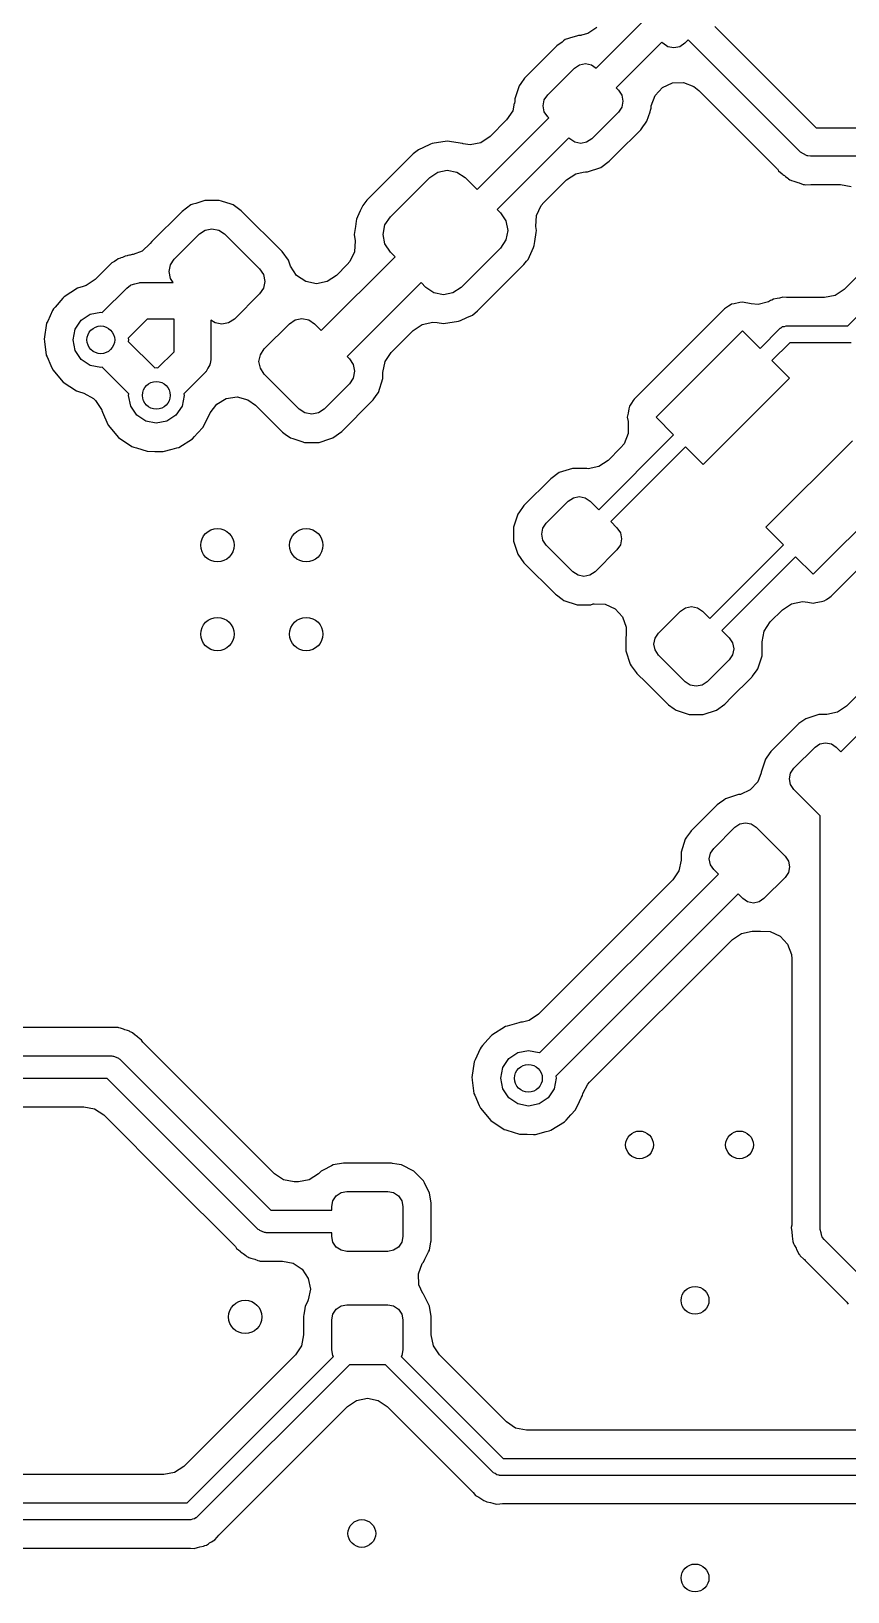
# Model space of a CAD drawing. Extents: x 0.99 to 4.24, y -7.27 to -4.02.
# Drawn here: x 2.202 to 2.491, y -5.781 to -5.227 of the extents above; entities that cross this region are included whole.
import ezdxf

# ---------------------------------------------------------------- set-up
doc = ezdxf.new("R2010")
doc.units = 0
doc.header["$MEASUREMENT"] = 0
doc.layers.add('BLACK', color=7, linetype='CONTINUOUS')

msp = doc.modelspace()

# ---------------------------------------------------------------- linework, layer by layer
at = {"layer": 'BLACK', "linetype": 'CONTINUOUS'}
for p, q in [((2.39493, -5.2289), (2.39366, -5.22931)), ((2.39568, -5.22865), (2.39493, -5.2289)), ((2.39493, -5.2289), (2.39493, -5.2289)), ((2.39646, -5.22865), (2.39568, -5.22865)), ((2.39674, -5.22861), (2.39646, -5.22865)), ((2.399, -5.22797), (2.39674, -5.22861)), ((2.40223, -5.22581), (2.399, -5.22797)), ((2.40197, -5.24024), (2.41818, -5.22403)), ((2.44396, -5.22547), (2.47996, -5.26148)), ((2.38774, -5.23262), (2.38504, -5.23532)), ((2.38802, -5.23234), (2.38774, -5.23262)), ((2.38985, -5.23101), (2.38802, -5.23234)), ((2.39036, -5.23064), (2.38985, -5.23101)), ((2.391, -5.23017), (2.39036, -5.23064)), ((2.39036, -5.23064), (2.39036, -5.23064)), ((2.39366, -5.22931), (2.391, -5.23017)), ((2.42525, -5.2311), (2.40905, -5.2473)), ((2.42562, -5.23146), (2.42525, -5.2311)), ((2.4274, -5.23266), (2.42562, -5.23146)), ((2.42951, -5.23308), (2.4274, -5.23266)), ((2.43162, -5.23266), (2.42951, -5.23308)), ((2.43341, -5.23146), (2.43162, -5.23266)), ((2.43461, -5.23026), (2.43341, -5.23146)), ((2.47436, -5.27001), (2.43461, -5.23026)), ((2.38504, -5.23532), (2.37682, -5.24353)), ((2.39424, -5.24029), (2.39603, -5.23909)), ((2.39603, -5.23909), (2.39814, -5.23867)), ((2.39814, -5.23867), (2.40025, -5.23909)), ((2.40025, -5.23909), (2.40197, -5.24024)), ((2.37659, -5.24385), (2.37527, -5.24567)), ((2.37682, -5.24353), (2.37659, -5.24385)), ((2.37659, -5.24385), (2.37659, -5.24385)), ((2.38477, -5.24975), (2.39424, -5.24029)), ((2.42545, -5.24716), (2.42898, -5.24553)), ((2.42898, -5.24553), (2.43286, -5.24538)), ((2.43286, -5.24538), (2.43651, -5.24672)), ((2.37466, -5.24651), (2.37314, -5.25119)), ((2.37527, -5.24567), (2.37466, -5.24651)), ((2.38358, -5.25154), (2.38477, -5.24975)), ((2.40905, -5.2473), (2.40983, -5.24808)), ((2.40983, -5.24808), (2.41102, -5.24987)), ((2.41102, -5.24987), (2.41144, -5.25198)), ((2.42146, -5.25366), (2.42281, -5.25001)), ((2.42281, -5.25001), (2.42545, -5.24716)), ((2.43651, -5.24672), (2.43834, -5.24817)), ((2.43834, -5.24817), (2.46577, -5.2756)), ((2.37238, -5.25542), (2.37022, -5.25865)), ((2.37292, -5.25273), (2.37238, -5.25542)), ((2.37302, -5.25275), (2.37292, -5.25273)), ((2.37314, -5.25197), (2.37302, -5.25275)), ((2.37314, -5.25119), (2.37314, -5.25197)), ((2.38316, -5.25365), (2.38358, -5.25154)), ((2.38358, -5.25576), (2.38316, -5.25365)), ((2.38477, -5.25755), (2.38358, -5.25576)), ((2.40983, -5.25588), (2.40036, -5.26534)), ((2.41102, -5.25409), (2.40983, -5.25588)), ((2.41144, -5.25198), (2.41102, -5.25409)), ((2.41994, -5.25912), (2.42104, -5.25574)), ((2.42104, -5.25574), (2.42122, -5.25519)), ((2.42122, -5.25519), (2.42146, -5.25444)), ((2.42122, -5.25519), (2.42122, -5.25519)), ((2.42146, -5.25444), (2.42146, -5.25366)), ((2.42146, -5.25366), (2.42146, -5.25366)), ((2.35975, -5.2833), (2.38514, -5.25791)), ((2.37022, -5.25865), (2.36433, -5.26455)), ((2.38514, -5.25791), (2.38477, -5.25755)), ((2.4175, -5.26238), (2.41778, -5.2621)), ((2.41778, -5.2621), (2.41853, -5.26106)), ((2.41853, -5.26106), (2.41948, -5.25975)), ((2.41948, -5.25975), (2.41994, -5.25912)), ((2.41948, -5.25975), (2.41948, -5.25975)), ((2.47996, -5.26148), (2.52934, -5.26148)), ((2.34278, -5.26747), (2.33893, -5.26922)), ((2.3432, -5.26727), (2.34278, -5.26747)), ((2.34385, -5.26698), (2.3432, -5.26727)), ((2.3432, -5.26727), (2.3432, -5.26727)), ((2.3492, -5.26621), (2.34385, -5.26698)), ((2.35455, -5.26698), (2.3492, -5.26621)), ((2.35486, -5.26712), (2.35455, -5.26698)), ((2.35728, -5.26747), (2.35486, -5.26712)), ((2.3611, -5.26671), (2.35728, -5.26747)), ((2.36433, -5.26455), (2.3611, -5.26671)), ((2.39221, -5.26498), (2.36682, -5.29037)), ((2.39257, -5.26534), (2.39221, -5.26498)), ((2.39436, -5.26654), (2.39257, -5.26534)), ((2.39647, -5.26696), (2.39436, -5.26654)), ((2.39858, -5.26654), (2.39647, -5.26696)), ((2.40036, -5.26534), (2.39858, -5.26654)), ((2.40945, -5.27042), (2.4175, -5.26238)), ((2.33712, -5.27067), (2.32067, -5.28712)), ((2.33893, -5.26922), (2.33712, -5.27067)), ((2.40361, -5.27546), (2.40658, -5.27329)), ((2.40658, -5.27329), (2.40945, -5.27042)), ((2.47544, -5.2706), (2.47436, -5.27001)), ((2.47647, -5.27127), (2.47544, -5.2706)), ((2.47673, -5.27131), (2.47647, -5.27127)), ((2.47683, -5.27136), (2.47673, -5.27131)), ((2.47701, -5.27135), (2.47683, -5.27136)), ((2.47789, -5.27148), (2.47701, -5.27135)), ((2.51934, -5.27148), (2.47789, -5.27148)), ((2.34294, -5.27902), (2.34581, -5.2771)), ((2.34581, -5.2771), (2.3492, -5.27643)), ((2.3492, -5.27643), (2.35259, -5.2771)), ((2.35259, -5.2771), (2.35547, -5.27902)), ((2.39146, -5.27989), (2.39469, -5.27774)), ((2.39469, -5.27774), (2.39738, -5.2772)), ((2.39737, -5.2771), (2.39814, -5.27698)), ((2.39738, -5.2772), (2.39737, -5.2771)), ((2.39814, -5.27698), (2.39893, -5.27698)), ((2.39893, -5.27698), (2.40361, -5.27546)), ((2.46577, -5.2756), (2.46609, -5.27593)), ((2.46609, -5.27593), (2.46618, -5.27603)), ((2.46618, -5.27603), (2.46663, -5.27673)), ((2.46663, -5.27673), (2.46787, -5.27771)), ((2.46787, -5.27771), (2.46791, -5.27774)), ((2.46791, -5.27774), (2.46816, -5.27798)), ((2.46816, -5.27798), (2.46849, -5.27822)), ((2.46849, -5.27822), (2.46849, -5.27822)), ((2.46849, -5.27822), (2.46868, -5.27836)), ((2.46868, -5.27836), (2.46906, -5.27864)), ((2.46906, -5.27864), (2.46991, -5.27931)), ((2.32902, -5.29294), (2.34294, -5.27902)), ((2.35547, -5.27902), (2.35975, -5.2833)), ((2.38342, -5.28794), (2.39146, -5.27989)), ((2.46991, -5.27931), (2.46991, -5.27931)), ((2.46991, -5.27931), (2.46991, -5.27931)), ((2.46991, -5.27931), (2.47012, -5.27947)), ((2.47012, -5.27947), (2.47012, -5.27947)), ((2.47012, -5.27947), (2.47056, -5.27982)), ((2.47056, -5.27982), (2.4709, -5.27994)), ((2.4709, -5.27994), (2.47119, -5.28015)), ((2.47119, -5.28015), (2.47198, -5.28039)), ((2.47198, -5.28039), (2.47198, -5.28039)), ((2.47198, -5.28039), (2.47303, -5.2807)), ((2.47303, -5.2807), (2.47347, -5.28085)), ((2.47347, -5.28085), (2.47387, -5.28099)), ((2.47387, -5.28099), (2.47528, -5.28148)), ((2.47528, -5.28148), (2.4755, -5.2815)), ((2.4755, -5.2815), (2.47569, -5.2815)), ((2.47569, -5.2815), (2.47598, -5.28159)), ((2.47598, -5.28159), (2.47802, -5.28151)), ((2.47802, -5.28151), (2.47841, -5.2815)), ((2.47841, -5.2815), (2.48852, -5.2815)), ((2.48852, -5.2815), (2.49233, -5.28226)), ((2.25829, -5.28878), (2.25516, -5.29105)), ((2.25903, -5.28853), (2.25829, -5.28878)), ((2.26001, -5.28822), (2.25903, -5.28853)), ((2.2632, -5.28718), (2.26001, -5.28822)), ((2.26837, -5.28718), (2.2632, -5.28718)), ((2.26912, -5.28742), (2.26837, -5.28718)), ((2.27254, -5.28853), (2.26912, -5.28742)), ((2.26912, -5.28742), (2.26912, -5.28742)), ((2.27329, -5.28878), (2.27254, -5.28853)), ((2.27254, -5.28853), (2.27254, -5.28853)), ((2.2742, -5.28944), (2.27329, -5.28878)), ((2.27609, -5.29081), (2.2742, -5.28944)), ((2.31921, -5.28893), (2.31835, -5.29082)), ((2.32067, -5.28712), (2.31921, -5.28893)), ((2.38081, -5.29252), (2.38249, -5.28901)), ((2.38249, -5.28901), (2.38342, -5.28794)), ((2.25516, -5.29105), (2.24443, -5.30178)), ((2.27642, -5.29105), (2.27609, -5.29081)), ((2.29062, -5.30526), (2.27642, -5.29105)), ((2.31688, -5.29455), (2.31661, -5.2964)), ((2.31698, -5.29385), (2.31688, -5.29455)), ((2.31735, -5.29302), (2.31698, -5.29385)), ((2.31835, -5.29082), (2.31735, -5.29302)), ((2.3271, -5.29581), (2.32902, -5.29294)), ((2.36682, -5.29037), (2.36799, -5.29155)), ((2.36799, -5.29155), (2.36991, -5.29442)), ((2.36991, -5.29442), (2.37059, -5.29781)), ((2.3806, -5.2964), (2.38081, -5.29252)), ((2.25242, -5.30795), (2.26133, -5.29904)), ((2.26133, -5.29904), (2.26338, -5.29768)), ((2.26338, -5.29768), (2.26579, -5.2972)), ((2.26579, -5.2972), (2.2682, -5.29768)), ((2.2682, -5.29768), (2.27024, -5.29904)), ((2.27024, -5.29904), (2.28263, -5.31143)), ((2.31661, -5.2964), (2.31621, -5.2992)), ((2.31621, -5.2992), (2.31654, -5.30148)), ((2.32642, -5.2992), (2.3271, -5.29581)), ((2.3271, -5.30259), (2.32642, -5.2992)), ((2.37059, -5.29781), (2.36991, -5.3012)), ((2.38023, -5.30178), (2.3807, -5.29851)), ((2.3807, -5.29711), (2.3806, -5.2964)), ((2.3808, -5.29781), (2.3807, -5.29711)), ((2.3807, -5.29711), (2.3807, -5.29711)), ((2.3807, -5.29851), (2.3808, -5.29781)), ((2.49112, -5.33165), (2.52222, -5.30054)), ((2.23754, -5.30631), (2.2368, -5.30656)), ((2.23781, -5.30631), (2.23754, -5.30631)), ((2.24107, -5.30511), (2.23781, -5.30631)), ((2.24392, -5.30247), (2.24107, -5.30511)), ((2.24443, -5.30178), (2.24392, -5.30247)), ((2.2929, -5.30839), (2.29062, -5.30526)), ((2.31633, -5.30536), (2.31465, -5.30886)), ((2.31654, -5.30148), (2.31633, -5.30536)), ((2.32902, -5.30547), (2.3271, -5.30259)), ((2.33069, -5.30714), (2.32902, -5.30547)), ((2.36799, -5.30408), (2.35407, -5.318)), ((2.36991, -5.3012), (2.36799, -5.30408)), ((2.3778, -5.30809), (2.37926, -5.30488)), ((2.37926, -5.30488), (2.37974, -5.30381)), ((2.37974, -5.30381), (2.38003, -5.30317)), ((2.37974, -5.30381), (2.37974, -5.30381)), ((2.38003, -5.30317), (2.38023, -5.30178)), ((2.23033, -5.3093), (2.22442, -5.31521)), ((2.23102, -5.30895), (2.23033, -5.3093)), ((2.23123, -5.3088), (2.23102, -5.30895)), ((2.23171, -5.30851), (2.23123, -5.3088)), ((2.23193, -5.30839), (2.23171, -5.30851)), ((2.23256, -5.30793), (2.23193, -5.30839)), ((2.23331, -5.30769), (2.23256, -5.30793)), ((2.23353, -5.30758), (2.23331, -5.30769)), ((2.23405, -5.30736), (2.23353, -5.30758)), ((2.23429, -5.30728), (2.23405, -5.30736)), ((2.23499, -5.30693), (2.23429, -5.30728)), ((2.23576, -5.30681), (2.23499, -5.30693)), ((2.236, -5.30673), (2.23576, -5.30681)), ((2.23655, -5.3066), (2.236, -5.30673)), ((2.2368, -5.30656), (2.23655, -5.3066)), ((2.25058, -5.31241), (2.25106, -5.31)), ((2.25106, -5.31), (2.25242, -5.30795)), ((2.28263, -5.31143), (2.28399, -5.31348)), ((2.29336, -5.30981), (2.2929, -5.30839)), ((2.29363, -5.31054), (2.29336, -5.30981)), ((2.29579, -5.31378), (2.29363, -5.31054)), ((2.30451, -5.33331), (2.33069, -5.30714)), ((2.31372, -5.30993), (2.30988, -5.31378)), ((2.31465, -5.30886), (2.31372, -5.30993)), ((2.35989, -5.32634), (2.37634, -5.3099)), ((2.37634, -5.3099), (2.3773, -5.30871)), ((2.3773, -5.30871), (2.37741, -5.30857)), ((2.37741, -5.30857), (2.3778, -5.30809)), ((2.37741, -5.30857), (2.37741, -5.30857)), ((2.501, -5.30759), (2.48989, -5.31871)), ((2.22119, -5.31737), (2.22011, -5.31775)), ((2.22442, -5.31521), (2.22119, -5.31737)), ((2.23556, -5.31824), (2.23685, -5.31724)), ((2.23685, -5.31724), (2.23702, -5.31719)), ((2.23702, -5.31719), (2.23715, -5.31707)), ((2.23715, -5.31707), (2.23849, -5.31674)), ((2.23849, -5.31674), (2.23982, -5.31634)), ((2.23982, -5.31634), (2.23999, -5.31638)), ((2.23999, -5.31638), (2.24016, -5.31633)), ((2.24016, -5.31633), (2.25207, -5.31633)), ((2.25106, -5.31482), (2.25058, -5.31241)), ((2.25207, -5.31633), (2.25106, -5.31482)), ((2.28399, -5.31348), (2.28447, -5.31589)), ((2.28447, -5.31589), (2.28399, -5.3183)), ((2.29902, -5.31593), (2.29579, -5.31378)), ((2.30283, -5.31669), (2.29902, -5.31593)), ((2.30664, -5.31593), (2.30283, -5.31669)), ((2.30988, -5.31378), (2.30664, -5.31593)), ((2.33988, -5.31633), (2.3137, -5.3425)), ((2.34155, -5.318), (2.33988, -5.31633)), ((2.2129, -5.32186), (2.21016, -5.32497)), ((2.21337, -5.32133), (2.2129, -5.32186)), ((2.21818, -5.3183), (2.21337, -5.32133)), ((2.22011, -5.31775), (2.21818, -5.3183)), ((2.22692, -5.32688), (2.23556, -5.31824)), ((2.28263, -5.32034), (2.27372, -5.32925)), ((2.28399, -5.3183), (2.28263, -5.32034)), ((2.34442, -5.31992), (2.34155, -5.318)), ((2.34781, -5.32059), (2.34442, -5.31992)), ((2.3512, -5.31992), (2.34781, -5.32059)), ((2.35407, -5.318), (2.3512, -5.31992)), ((2.46371, -5.32266), (2.46304, -5.32313)), ((2.46427, -5.32251), (2.46371, -5.32266)), ((2.46477, -5.32222), (2.46427, -5.32251)), ((2.46605, -5.322), (2.46477, -5.32222)), ((2.46689, -5.32181), (2.46605, -5.322)), ((2.46814, -5.32148), (2.46689, -5.32181)), ((2.46943, -5.32159), (2.46814, -5.32148)), ((2.4703, -5.32163), (2.46943, -5.32159)), ((2.48284, -5.32163), (2.4703, -5.32163)), ((2.48665, -5.32087), (2.48284, -5.32163)), ((2.48989, -5.31871), (2.48665, -5.32087)), ((2.2093, -5.32624), (2.20755, -5.32997)), ((2.20961, -5.3256), (2.2093, -5.32624)), ((2.2093, -5.32624), (2.2093, -5.32624)), ((2.21016, -5.32497), (2.20961, -5.3256)), ((2.21942, -5.32965), (2.22261, -5.32752)), ((2.22261, -5.32752), (2.22638, -5.32677)), ((2.22638, -5.32677), (2.22692, -5.32688)), ((2.35608, -5.32871), (2.35809, -5.3278)), ((2.35809, -5.3278), (2.35989, -5.32634)), ((2.4474, -5.32567), (2.41538, -5.35768)), ((2.44883, -5.32471), (2.4474, -5.32567)), ((2.44906, -5.32456), (2.44883, -5.32471)), ((2.44988, -5.32401), (2.44906, -5.32456)), ((2.44906, -5.32456), (2.44906, -5.32456)), ((2.45084, -5.32382), (2.44988, -5.32401)), ((2.45283, -5.32342), (2.45084, -5.32382)), ((2.45084, -5.32382), (2.45084, -5.32382)), ((2.45379, -5.32323), (2.45283, -5.32342)), ((2.45694, -5.32386), (2.45379, -5.32323)), ((2.45932, -5.32404), (2.45694, -5.32386)), ((2.46304, -5.32313), (2.45932, -5.32404)), ((2.20719, -5.33075), (2.20631, -5.33637)), ((2.20755, -5.32997), (2.20719, -5.33075)), ((2.21654, -5.33661), (2.21728, -5.33285)), ((2.21728, -5.33285), (2.21942, -5.32965)), ((2.24285, -5.32933), (2.23611, -5.33607)), ((2.25234, -5.32933), (2.24285, -5.32933)), ((2.25234, -5.34083), (2.25234, -5.32933)), ((2.26686, -5.33062), (2.26534, -5.3296)), ((2.26534, -5.3296), (2.26534, -5.34352)), ((2.26927, -5.33109), (2.26686, -5.33062)), ((2.27168, -5.33062), (2.26927, -5.33109)), ((2.27372, -5.32925), (2.27168, -5.33062)), ((2.2843, -5.33983), (2.29321, -5.33092)), ((2.29321, -5.33092), (2.29525, -5.32955)), ((2.29525, -5.32955), (2.29766, -5.32907)), ((2.29766, -5.32907), (2.30007, -5.32955)), ((2.30007, -5.32955), (2.30212, -5.33092)), ((2.30212, -5.33092), (2.30451, -5.33331)), ((2.32929, -5.34109), (2.33708, -5.33329)), ((2.33708, -5.33329), (2.34031, -5.33114)), ((2.34031, -5.33114), (2.34412, -5.33038)), ((2.34412, -5.33038), (2.34554, -5.33048)), ((2.34554, -5.33048), (2.34781, -5.3308)), ((2.34781, -5.3308), (2.34851, -5.3307)), ((2.34851, -5.3307), (2.35246, -5.33014)), ((2.35246, -5.33014), (2.35316, -5.33004)), ((2.35316, -5.33004), (2.35381, -5.32974)), ((2.35381, -5.32974), (2.35608, -5.32871)), ((2.35381, -5.32974), (2.35381, -5.32974)), ((2.42317, -5.36407), (2.45379, -5.33345)), ((2.45379, -5.33345), (2.46002, -5.33968)), ((2.46002, -5.33968), (2.46717, -5.33252)), ((2.46717, -5.33252), (2.46733, -5.33242)), ((2.46733, -5.33242), (2.46737, -5.33235)), ((2.46737, -5.33235), (2.46749, -5.3323)), ((2.46749, -5.3323), (2.46803, -5.33193)), ((2.46803, -5.33193), (2.46868, -5.33187)), ((2.46868, -5.33187), (2.4693, -5.33165)), ((2.4693, -5.33165), (2.49112, -5.33165)), ((2.20631, -5.33637), (2.20641, -5.33707)), ((2.20641, -5.33707), (2.20641, -5.33707)), ((2.20641, -5.33707), (2.20643, -5.33723)), ((2.20643, -5.33723), (2.20705, -5.34201)), ((2.21728, -5.34038), (2.21654, -5.33661)), ((2.23611, -5.33607), (2.23622, -5.33661)), ((2.23622, -5.33661), (2.23611, -5.33716)), ((2.23611, -5.33716), (2.24552, -5.34656)), ((2.47054, -5.33765), (2.46426, -5.34392)), ((2.49236, -5.33765), (2.47054, -5.33765)), ((2.20705, -5.34201), (2.20734, -5.34266)), ((2.20734, -5.34266), (2.20734, -5.34266)), ((2.20734, -5.34266), (2.20868, -5.34572)), ((2.21942, -5.34357), (2.21728, -5.34038)), ((2.22261, -5.34571), (2.21942, -5.34357)), ((2.24661, -5.34656), (2.25234, -5.34083)), ((2.26513, -5.34514), (2.26505, -5.34529)), ((2.26534, -5.34352), (2.26513, -5.34514)), ((2.28245, -5.34428), (2.28293, -5.34187)), ((2.28293, -5.34669), (2.28245, -5.34428)), ((2.28293, -5.34187), (2.2843, -5.33983)), ((2.3137, -5.3425), (2.3145, -5.34331)), ((2.3145, -5.34331), (2.31587, -5.34535)), ((2.32637, -5.34813), (2.32713, -5.34432)), ((2.32713, -5.34432), (2.32929, -5.34109)), ((2.46426, -5.34392), (2.47049, -5.35015)), ((2.20868, -5.34572), (2.20934, -5.34722)), ((2.20934, -5.34722), (2.213, -5.35157)), ((2.22638, -5.34646), (2.22261, -5.34571)), ((2.22692, -5.34635), (2.22638, -5.34646)), ((2.23633, -5.35576), (2.22692, -5.34635)), ((2.24552, -5.34656), (2.24606, -5.34646)), ((2.24606, -5.34646), (2.24661, -5.34656)), ((2.26344, -5.34812), (2.2558, -5.35576)), ((2.26353, -5.34797), (2.26344, -5.34812)), ((2.26367, -5.34787), (2.26353, -5.34797)), ((2.26432, -5.34665), (2.26367, -5.34787)), ((2.26504, -5.34547), (2.26432, -5.34665)), ((2.26505, -5.34529), (2.26504, -5.34547)), ((2.2843, -5.34874), (2.28293, -5.34669)), ((2.29669, -5.36113), (2.2843, -5.34874)), ((2.31587, -5.35017), (2.3145, -5.35222)), ((2.31587, -5.34535), (2.31635, -5.34776)), ((2.31635, -5.34776), (2.31587, -5.35017)), ((2.32477, -5.35526), (2.32637, -5.35035)), ((2.32637, -5.35035), (2.32637, -5.34813)), ((2.47049, -5.35015), (2.43987, -5.38077)), ((2.213, -5.35157), (2.21774, -5.35473)), ((2.21774, -5.35473), (2.21842, -5.35494)), ((2.21842, -5.35494), (2.21842, -5.35494)), ((2.21842, -5.35494), (2.22033, -5.35553)), ((2.22033, -5.35553), (2.22374, -5.35739)), ((2.23622, -5.3563), (2.23633, -5.35576)), ((2.2558, -5.35576), (2.25591, -5.3563)), ((2.3145, -5.35222), (2.3056, -5.36113)), ((2.32402, -5.3563), (2.32477, -5.35526)), ((2.22374, -5.35739), (2.2244, -5.358)), ((2.2244, -5.358), (2.22451, -5.3581)), ((2.22451, -5.3581), (2.22666, -5.36134)), ((2.22666, -5.36134), (2.2267, -5.36145)), ((2.2267, -5.36145), (2.22674, -5.3617)), ((2.22674, -5.3617), (2.22698, -5.36226)), ((2.23697, -5.36007), (2.23622, -5.3563)), ((2.2391, -5.36326), (2.23697, -5.36007)), ((2.25516, -5.36007), (2.25302, -5.36326)), ((2.25591, -5.3563), (2.25516, -5.36007)), ((2.26515, -5.36246), (2.26749, -5.35936)), ((2.26749, -5.35936), (2.27085, -5.3574)), ((2.27085, -5.3574), (2.27469, -5.35686)), ((2.27469, -5.35686), (2.27846, -5.35784)), ((2.27846, -5.35784), (2.28116, -5.35976)), ((2.28116, -5.35976), (2.28603, -5.36464)), ((2.29873, -5.36249), (2.29669, -5.36113)), ((2.3056, -5.36113), (2.30355, -5.36249)), ((2.31177, -5.36912), (2.3225, -5.35839)), ((2.3225, -5.35839), (2.3229, -5.35784)), ((2.3229, -5.35784), (2.32402, -5.3563)), ((2.41354, -5.36112), (2.41324, -5.36262)), ((2.41373, -5.36016), (2.41354, -5.36112)), ((2.41354, -5.36112), (2.41354, -5.36112)), ((2.4145, -5.35901), (2.41373, -5.36016)), ((2.41511, -5.35809), (2.4145, -5.35901)), ((2.41538, -5.35768), (2.41511, -5.35809)), ((2.41511, -5.35809), (2.41511, -5.35809)), ((2.22698, -5.36226), (2.22698, -5.36226)), ((2.22698, -5.36226), (2.22771, -5.36391)), ((2.22771, -5.36391), (2.22903, -5.3669)), ((2.22903, -5.3669), (2.23269, -5.37126)), ((2.2423, -5.36539), (2.2391, -5.36326)), ((2.24606, -5.36614), (2.2423, -5.36539)), ((2.24983, -5.36539), (2.24606, -5.36614)), ((2.25302, -5.36326), (2.24983, -5.36539)), ((2.2627, -5.36752), (2.26515, -5.36246)), ((2.28603, -5.36464), (2.29051, -5.36912)), ((2.30114, -5.36297), (2.29873, -5.36249)), ((2.30355, -5.36249), (2.30114, -5.36297)), ((2.41324, -5.36262), (2.41295, -5.36407)), ((2.41295, -5.36407), (2.41325, -5.36556)), ((2.41325, -5.36556), (2.41332, -5.36595)), ((2.41332, -5.36595), (2.41332, -5.36983)), ((2.4294, -5.3703), (2.42317, -5.36407)), ((2.23269, -5.37126), (2.23742, -5.37441)), ((2.25403, -5.37472), (2.25888, -5.37174)), ((2.25888, -5.37174), (2.25961, -5.37093)), ((2.25961, -5.37093), (2.26068, -5.36975)), ((2.26068, -5.36975), (2.2627, -5.36752)), ((2.29051, -5.36912), (2.29083, -5.36935)), ((2.29083, -5.36935), (2.29083, -5.36935)), ((2.29083, -5.36935), (2.29174, -5.37001)), ((2.29174, -5.37001), (2.29364, -5.37139)), ((2.29364, -5.37139), (2.29439, -5.37163)), ((2.29439, -5.37163), (2.29439, -5.37163)), ((2.29439, -5.37163), (2.29766, -5.3727)), ((2.29766, -5.3727), (2.29856, -5.37299)), ((2.30373, -5.37299), (2.30758, -5.37174)), ((2.30758, -5.37174), (2.3079, -5.37163)), ((2.3079, -5.37163), (2.30864, -5.37139)), ((2.3079, -5.37163), (2.3079, -5.37163)), ((2.30864, -5.37139), (2.31177, -5.36912)), ((2.40287, -5.39683), (2.4294, -5.3703)), ((2.41332, -5.36983), (2.41184, -5.37342)), ((2.46214, -5.40305), (2.49276, -5.37242)), ((2.23742, -5.37441), (2.2381, -5.37462)), ((2.2381, -5.37462), (2.2381, -5.37462)), ((2.2381, -5.37462), (2.239, -5.3749)), ((2.239, -5.3749), (2.24285, -5.37611)), ((2.24285, -5.37611), (2.24555, -5.37616)), ((2.24555, -5.37616), (2.24783, -5.3762)), ((2.24783, -5.3762), (2.24783, -5.3762)), ((2.24783, -5.3762), (2.24854, -5.37621)), ((2.24854, -5.37621), (2.25164, -5.37537)), ((2.25164, -5.37537), (2.25335, -5.3749)), ((2.25335, -5.3749), (2.25403, -5.37472)), ((2.25335, -5.3749), (2.25335, -5.3749)), ((2.29856, -5.37299), (2.30373, -5.37299)), ((2.4106, -5.37493), (2.40615, -5.37937)), ((2.43364, -5.37454), (2.40712, -5.40107)), ((2.41184, -5.37342), (2.4106, -5.37493)), ((2.43987, -5.38077), (2.43364, -5.37454)), ((2.38883, -5.3837), (2.38585, -5.38587)), ((2.39351, -5.38218), (2.38883, -5.3837)), ((2.39843, -5.38218), (2.39351, -5.38218)), ((2.39865, -5.38226), (2.39843, -5.38218)), ((2.39911, -5.38229), (2.39865, -5.38226)), ((2.40292, -5.38153), (2.39911, -5.38229)), ((2.40615, -5.37937), (2.40292, -5.38153)), ((2.38585, -5.38587), (2.37633, -5.39539)), ((2.50947, -5.38913), (2.47884, -5.41975)), ((2.38428, -5.40161), (2.39207, -5.39382)), ((2.39207, -5.39382), (2.39386, -5.39262)), ((2.39386, -5.39262), (2.39597, -5.3922)), ((2.39597, -5.3922), (2.39808, -5.39262)), ((2.39808, -5.39262), (2.39987, -5.39382)), ((2.39987, -5.39382), (2.40287, -5.39683)), ((2.37416, -5.39837), (2.37264, -5.40305)), ((2.37473, -5.39759), (2.37416, -5.39837)), ((2.3761, -5.39571), (2.37473, -5.39759)), ((2.37633, -5.39539), (2.3761, -5.39571)), ((2.3761, -5.39571), (2.3761, -5.39571)), ((2.48523, -5.42753), (2.51725, -5.39551)), ((2.37264, -5.40305), (2.37264, -5.40797)), ((2.38266, -5.40551), (2.38308, -5.4034)), ((2.38308, -5.40762), (2.38266, -5.40551)), ((2.38308, -5.4034), (2.38428, -5.40161)), ((2.40712, -5.40107), (2.40933, -5.40328)), ((2.40933, -5.40328), (2.41053, -5.40507)), ((2.41053, -5.40507), (2.41095, -5.40718)), ((2.46837, -5.40928), (2.46214, -5.40305)), ((2.37264, -5.40797), (2.37416, -5.41265)), ((2.38428, -5.40941), (2.38308, -5.40762)), ((2.39374, -5.41887), (2.38428, -5.40941)), ((2.40933, -5.41108), (2.40154, -5.41887)), ((2.41053, -5.40929), (2.40933, -5.41108)), ((2.41095, -5.40718), (2.41053, -5.40929)), ((2.44226, -5.43538), (2.46837, -5.40928)), ((2.55009, -5.40712), (2.4907, -5.46652)), ((2.37416, -5.41265), (2.37633, -5.41563)), ((2.37633, -5.41563), (2.38752, -5.42682)), ((2.47261, -5.41352), (2.44651, -5.43963)), ((2.47884, -5.41975), (2.47261, -5.41352)), ((2.48871, -5.48268), (2.55754, -5.41384)), ((2.39553, -5.42007), (2.39374, -5.41887)), ((2.39764, -5.42049), (2.39553, -5.42007)), ((2.39975, -5.42007), (2.39764, -5.42049)), ((2.40154, -5.41887), (2.39975, -5.42007)), ((2.38752, -5.42682), (2.38784, -5.42705)), ((2.38784, -5.42705), (2.38784, -5.42705)), ((2.38784, -5.42705), (2.38987, -5.42853)), ((2.48357, -5.42864), (2.48474, -5.42786)), ((2.48474, -5.42786), (2.48523, -5.42753)), ((2.38987, -5.42853), (2.38987, -5.42853)), ((2.38987, -5.42853), (2.3905, -5.42899)), ((2.3905, -5.42899), (2.39518, -5.43051)), ((2.39518, -5.43051), (2.4001, -5.43051)), ((2.4001, -5.43051), (2.40084, -5.43026)), ((2.40084, -5.43026), (2.40122, -5.43021)), ((2.40122, -5.43021), (2.4051, -5.43036)), ((2.4051, -5.43036), (2.40863, -5.43198)), ((2.40863, -5.43198), (2.41127, -5.43484)), ((2.42406, -5.44057), (2.43186, -5.43277)), ((2.43186, -5.43277), (2.43365, -5.43158)), ((2.43365, -5.43158), (2.43576, -5.43116)), ((2.43576, -5.43116), (2.43787, -5.43158)), ((2.43787, -5.43158), (2.43965, -5.43277)), ((2.43965, -5.43277), (2.44226, -5.43538)), ((2.46367, -5.43663), (2.46798, -5.43232)), ((2.46798, -5.43232), (2.47122, -5.43016)), ((2.47122, -5.43016), (2.47503, -5.4294)), ((2.47503, -5.4294), (2.47697, -5.42959)), ((2.47697, -5.42959), (2.47884, -5.42997)), ((2.47884, -5.42997), (2.47981, -5.42977)), ((2.47981, -5.42977), (2.48179, -5.42938)), ((2.48179, -5.42938), (2.48275, -5.42919)), ((2.48179, -5.42938), (2.48179, -5.42938)), ((2.48275, -5.42919), (2.48357, -5.42864)), ((2.48357, -5.42864), (2.48357, -5.42864)), ((2.41127, -5.43484), (2.41262, -5.43848)), ((2.41262, -5.43848), (2.41262, -5.44143)), ((2.46151, -5.43986), (2.46367, -5.43663)), ((2.41262, -5.44143), (2.41243, -5.442)), ((2.41243, -5.442), (2.41243, -5.44692)), ((2.42245, -5.44446), (2.42287, -5.44235)), ((2.42287, -5.44657), (2.42245, -5.44446)), ((2.42287, -5.44235), (2.42406, -5.44057)), ((2.44651, -5.43963), (2.44912, -5.44224)), ((2.44912, -5.44224), (2.45031, -5.44402)), ((2.45031, -5.44402), (2.45073, -5.44613)), ((2.46075, -5.44368), (2.46151, -5.43986)), ((2.46075, -5.44859), (2.46075, -5.44368)), ((2.41243, -5.44692), (2.41395, -5.4516)), ((2.42406, -5.44836), (2.42287, -5.44657)), ((2.43353, -5.45783), (2.42406, -5.44836)), ((2.44912, -5.45003), (2.44132, -5.45783)), ((2.45031, -5.44824), (2.44912, -5.45003)), ((2.45073, -5.44613), (2.45031, -5.44824)), ((2.45923, -5.45327), (2.46075, -5.44859)), ((2.41395, -5.4516), (2.41441, -5.45224)), ((2.41441, -5.45224), (2.41441, -5.45224)), ((2.41441, -5.45224), (2.41471, -5.45265)), ((2.41471, -5.45265), (2.41611, -5.45458)), ((2.41611, -5.45458), (2.41639, -5.45486)), ((2.41639, -5.45486), (2.41963, -5.4581)), ((2.4573, -5.45594), (2.45877, -5.45391)), ((2.45877, -5.45391), (2.45923, -5.45327)), ((2.41963, -5.4581), (2.42731, -5.46578)), ((2.43532, -5.45902), (2.43353, -5.45783)), ((2.43743, -5.45944), (2.43532, -5.45902)), ((2.43954, -5.45902), (2.43743, -5.45944)), ((2.44132, -5.45783), (2.43954, -5.45902)), ((2.44996, -5.46336), (2.45679, -5.45653)), ((2.45679, -5.45653), (2.45707, -5.45625)), ((2.45707, -5.45625), (2.4573, -5.45594)), ((2.4573, -5.45594), (2.4573, -5.45594)), ((2.42731, -5.46578), (2.42762, -5.46601)), ((2.42762, -5.46601), (2.42762, -5.46601)), ((2.42762, -5.46601), (2.42965, -5.46748)), ((2.44457, -5.46794), (2.44754, -5.46578)), ((2.44754, -5.46578), (2.44996, -5.46336)), ((2.4907, -5.46652), (2.48747, -5.46867)), ((2.42965, -5.46748), (2.42965, -5.46748)), ((2.42965, -5.46748), (2.43029, -5.46794)), ((2.43029, -5.46794), (2.43497, -5.46946)), ((2.43497, -5.46946), (2.43989, -5.46946)), ((2.43989, -5.46946), (2.44457, -5.46794)), ((2.4756, -5.4714), (2.47382, -5.47268)), ((2.47623, -5.47093), (2.4756, -5.4714)), ((2.48085, -5.46943), (2.47623, -5.47093)), ((2.48366, -5.46943), (2.48085, -5.46943)), ((2.48747, -5.46867), (2.48366, -5.46943)), ((2.47329, -5.47307), (2.46407, -5.48229)), ((2.47382, -5.47268), (2.47329, -5.47307)), ((2.46384, -5.48261), (2.46239, -5.4846)), ((2.46407, -5.48229), (2.46384, -5.48261)), ((2.472, -5.48853), (2.47952, -5.48101)), ((2.47952, -5.48101), (2.48124, -5.47986)), ((2.48124, -5.47986), (2.48328, -5.47945)), ((2.48328, -5.47945), (2.48531, -5.47986)), ((2.48531, -5.47986), (2.48704, -5.48101)), ((2.48704, -5.48101), (2.48871, -5.48268)), ((2.46193, -5.48524), (2.46043, -5.48986)), ((2.46239, -5.4846), (2.46193, -5.48524)), ((2.46239, -5.4846), (2.46239, -5.4846)), ((2.47085, -5.49025), (2.472, -5.48853)), ((2.45923, -5.49334), (2.45659, -5.4962)), ((2.46043, -5.4901), (2.45923, -5.49334)), ((2.46043, -5.48986), (2.46043, -5.4901)), ((2.47045, -5.49228), (2.47085, -5.49025)), ((2.47085, -5.49432), (2.47045, -5.49228)), ((2.472, -5.49604), (2.47085, -5.49432)), ((2.4472, -5.49979), (2.44568, -5.50089)), ((2.44783, -5.49933), (2.4472, -5.49979)), ((2.45245, -5.49783), (2.44783, -5.49933)), ((2.45305, -5.49783), (2.45245, -5.49783)), ((2.45306, -5.49783), (2.45305, -5.49783)), ((2.45659, -5.4962), (2.45306, -5.49783)), ((2.4813, -5.50534), (2.472, -5.49604)), ((2.44489, -5.50147), (2.43567, -5.51069)), ((2.44568, -5.50089), (2.44489, -5.50147)), ((2.4813, -5.65209), (2.4813, -5.50534)), ((2.43544, -5.51101), (2.43399, -5.513)), ((2.43567, -5.51069), (2.43544, -5.51101)), ((2.44361, -5.51692), (2.45112, -5.50941)), ((2.45112, -5.50941), (2.45285, -5.50825)), ((2.45285, -5.50825), (2.45488, -5.50785)), ((2.45488, -5.50785), (2.45692, -5.50825)), ((2.45692, -5.50825), (2.45864, -5.50941)), ((2.45864, -5.50941), (2.46894, -5.51971)), ((2.43353, -5.51363), (2.43203, -5.51825)), ((2.43399, -5.513), (2.43353, -5.51363)), ((2.43399, -5.513), (2.43399, -5.513)), ((2.43203, -5.52106), (2.43127, -5.52487)), ((2.43203, -5.51825), (2.43203, -5.52106)), ((2.44205, -5.52068), (2.44246, -5.51865)), ((2.44246, -5.52271), (2.44205, -5.52068)), ((2.44246, -5.51865), (2.44361, -5.51692)), ((2.46894, -5.51971), (2.47009, -5.52143)), ((2.47009, -5.52143), (2.4705, -5.52346)), ((2.38192, -5.58947), (2.44528, -5.52611)), ((2.43127, -5.52487), (2.42911, -5.5281)), ((2.44361, -5.52444), (2.44246, -5.52271)), ((2.44528, -5.52611), (2.44361, -5.52444)), ((2.46894, -5.52722), (2.46142, -5.53474)), ((2.47009, -5.5255), (2.46894, -5.52722)), ((2.4705, -5.52346), (2.47009, -5.5255)), ((2.42911, -5.5281), (2.38147, -5.57575)), ((2.45224, -5.53307), (2.38764, -5.59766)), ((2.45391, -5.53474), (2.45224, -5.53307)), ((2.45563, -5.53589), (2.45391, -5.53474)), ((2.45767, -5.5363), (2.45563, -5.53589)), ((2.4597, -5.53589), (2.45767, -5.5363)), ((2.46142, -5.53474), (2.4597, -5.53589)), ((2.39962, -5.59986), (2.45024, -5.54923)), ((2.45024, -5.54923), (2.45348, -5.54707)), ((2.45348, -5.54707), (2.45729, -5.54631)), ((2.45729, -5.54631), (2.4601, -5.54631)), ((2.4601, -5.54631), (2.46025, -5.54626)), ((2.46025, -5.54626), (2.46364, -5.5464)), ((2.46364, -5.5464), (2.46717, -5.54802)), ((2.46717, -5.54802), (2.46981, -5.55088)), ((2.46981, -5.55088), (2.47116, -5.55452)), ((2.47116, -5.55452), (2.47128, -5.55608)), ((2.47128, -5.55608), (2.47128, -5.64999)), ((2.38147, -5.57575), (2.37824, -5.5779)), ((2.22982, -5.58047), (2.18185, -5.58047)), ((2.23021, -5.58046), (2.22982, -5.58047)), ((2.23025, -5.58046), (2.23021, -5.58046)), ((2.2321, -5.58039), (2.23025, -5.58046)), ((2.23237, -5.58047), (2.2321, -5.58039)), ((2.23255, -5.58047), (2.23237, -5.58047)), ((2.23276, -5.58049), (2.23255, -5.58047)), ((2.23335, -5.58069), (2.23276, -5.58049)), ((2.23443, -5.58107), (2.23335, -5.58069)), ((2.23335, -5.58069), (2.23335, -5.58069)), ((2.23487, -5.58122), (2.23443, -5.58107)), ((2.23579, -5.58149), (2.23487, -5.58122)), ((2.23657, -5.58172), (2.23579, -5.58149)), ((2.23579, -5.58149), (2.23579, -5.58149)), ((2.23684, -5.58192), (2.23657, -5.58172)), ((2.23716, -5.58203), (2.23684, -5.58192)), ((2.23761, -5.58238), (2.23716, -5.58203)), ((2.23855, -5.58313), (2.23761, -5.58238)), ((2.23761, -5.58238), (2.23761, -5.58238)), ((2.23893, -5.58341), (2.23855, -5.58313)), ((2.36495, -5.58314), (2.36361, -5.58466)), ((2.36976, -5.58011), (2.36495, -5.58314)), ((2.37044, -5.57991), (2.36976, -5.58011)), ((2.37455, -5.57874), (2.37044, -5.57991)), ((2.37044, -5.57991), (2.37044, -5.57991)), ((2.37523, -5.57854), (2.37455, -5.57874)), ((2.37455, -5.57874), (2.37455, -5.57874)), ((2.37586, -5.57855), (2.37523, -5.57854)), ((2.37824, -5.5779), (2.37586, -5.57855)), ((2.2394, -5.58375), (2.23893, -5.58341)), ((2.23947, -5.58382), (2.2394, -5.58375)), ((2.23968, -5.58393), (2.23947, -5.58382)), ((2.23964, -5.58398), (2.23968, -5.58393)), ((2.24083, -5.58492), (2.23964, -5.58398)), ((2.24127, -5.5856), (2.24083, -5.58492)), ((2.24151, -5.58586), (2.24127, -5.5856)), ((2.26602, -5.61037), (2.24151, -5.58586)), ((2.36088, -5.58805), (2.35907, -5.59191)), ((2.36118, -5.58741), (2.36088, -5.58805)), ((2.36088, -5.58805), (2.36088, -5.58805)), ((2.36169, -5.58684), (2.36118, -5.58741)), ((2.36361, -5.58466), (2.36169, -5.58684)), ((2.37419, -5.58933), (2.37795, -5.58858)), ((2.37795, -5.58858), (2.38172, -5.58933)), ((2.17682, -5.59049), (2.23031, -5.59049)), ((2.23031, -5.59049), (2.23062, -5.59059)), ((2.23062, -5.59059), (2.23094, -5.59054)), ((2.23094, -5.59054), (2.23178, -5.59096)), ((2.23178, -5.59096), (2.23267, -5.59125)), ((2.23267, -5.59125), (2.23286, -5.59151)), ((2.23286, -5.59151), (2.23314, -5.59166)), ((2.23314, -5.59166), (2.2867, -5.64521)), ((2.35876, -5.59256), (2.35789, -5.59818)), ((2.35907, -5.59191), (2.35876, -5.59256)), ((2.36886, -5.59466), (2.37099, -5.59147)), ((2.37099, -5.59147), (2.37419, -5.58933)), ((2.38172, -5.58933), (2.38192, -5.58947)), ((2.22866, -5.59849), (2.17682, -5.59849)), ((2.28221, -5.65204), (2.22866, -5.59849)), ((2.35789, -5.59818), (2.35798, -5.59888)), ((2.35798, -5.59888), (2.35798, -5.59888)), ((2.35798, -5.59888), (2.35801, -5.59913)), ((2.35801, -5.59913), (2.35863, -5.60382)), ((2.36811, -5.59843), (2.36886, -5.59466)), ((2.36886, -5.60219), (2.36811, -5.59843)), ((2.3878, -5.59843), (2.38705, -5.60219)), ((2.38764, -5.59766), (2.3878, -5.59843)), ((2.35863, -5.60382), (2.35891, -5.60447)), ((2.35891, -5.60447), (2.35891, -5.60447)), ((2.35891, -5.60447), (2.36048, -5.60803)), ((2.37099, -5.60538), (2.36886, -5.60219)), ((2.38705, -5.60219), (2.38491, -5.60538)), ((2.39602, -5.6067), (2.39676, -5.60516)), ((2.39676, -5.60516), (2.39707, -5.60453)), ((2.39676, -5.60516), (2.39676, -5.60516)), ((2.39707, -5.60453), (2.39718, -5.60385)), ((2.39718, -5.60385), (2.39905, -5.60047)), ((2.39905, -5.60047), (2.39962, -5.59986)), ((2.19713, -5.60851), (2.22038, -5.60851)), ((2.22038, -5.60851), (2.22419, -5.60927)), ((2.22419, -5.60927), (2.22743, -5.61143)), ((2.28793, -5.63228), (2.26602, -5.61037)), ((2.36048, -5.60803), (2.36092, -5.60903)), ((2.36092, -5.60903), (2.36458, -5.61338)), ((2.37419, -5.60752), (2.37099, -5.60538)), ((2.37795, -5.60827), (2.37419, -5.60752)), ((2.38172, -5.60752), (2.37795, -5.60827)), ((2.38491, -5.60538), (2.38172, -5.60752)), ((2.39295, -5.61145), (2.39459, -5.60965)), ((2.39459, -5.60965), (2.39602, -5.6067)), ((2.22743, -5.61143), (2.25076, -5.63476)), ((2.36458, -5.61338), (2.36931, -5.61654)), ((2.38592, -5.61684), (2.39077, -5.61386)), ((2.39077, -5.61386), (2.39134, -5.61324)), ((2.39134, -5.61324), (2.39295, -5.61145)), ((2.36931, -5.61654), (2.36999, -5.61675)), ((2.36999, -5.61675), (2.36999, -5.61675)), ((2.36999, -5.61675), (2.37029, -5.61684)), ((2.37029, -5.61684), (2.37474, -5.61823)), ((2.37474, -5.61823), (2.37744, -5.61828)), ((2.37744, -5.61828), (2.37972, -5.61832)), ((2.37972, -5.61832), (2.37972, -5.61832)), ((2.37972, -5.61832), (2.38043, -5.61834)), ((2.38043, -5.61834), (2.38425, -5.6173)), ((2.38425, -5.6173), (2.38524, -5.61703)), ((2.38524, -5.61703), (2.38592, -5.61684)), ((2.38524, -5.61703), (2.38524, -5.61703)), ((2.29116, -5.63443), (2.28793, -5.63228)), ((2.30352, -5.63228), (2.30029, -5.63443)), ((2.30446, -5.63134), (2.30352, -5.63228)), ((2.30516, -5.63098), (2.30446, -5.63134)), ((2.30809, -5.62949), (2.30516, -5.63098)), ((2.30516, -5.63098), (2.30516, -5.63098)), ((2.30878, -5.62913), (2.30809, -5.62949)), ((2.31238, -5.62856), (2.30878, -5.62913)), ((2.32086, -5.62856), (2.31238, -5.62856)), ((2.32897, -5.62856), (2.32086, -5.62856)), ((2.32936, -5.62856), (2.32897, -5.62856)), ((2.32974, -5.62862), (2.32936, -5.62856)), ((2.33135, -5.62888), (2.32974, -5.62862)), ((2.32974, -5.62862), (2.32974, -5.62862)), ((2.33295, -5.62913), (2.33135, -5.62888)), ((2.33365, -5.62949), (2.33295, -5.62913)), ((2.33658, -5.63098), (2.33365, -5.62949)), ((2.33365, -5.62949), (2.33365, -5.62949)), ((2.33728, -5.63134), (2.33658, -5.63098)), ((2.33658, -5.63098), (2.33658, -5.63098)), ((2.34071, -5.63477), (2.33728, -5.63134)), ((2.25076, -5.63476), (2.27385, -5.65785)), ((2.29497, -5.63519), (2.29116, -5.63443)), ((2.29648, -5.63519), (2.29497, -5.63519)), ((2.30029, -5.63443), (2.29648, -5.63519)), ((2.34107, -5.63547), (2.34071, -5.63477)), ((2.34233, -5.63794), (2.34107, -5.63547)), ((2.34107, -5.63547), (2.34107, -5.63547)), ((2.34292, -5.6391), (2.34233, -5.63794)), ((2.30827, -5.6439), (2.30867, -5.64186)), ((2.30827, -5.64521), (2.30827, -5.6439)), ((2.30867, -5.64186), (2.30982, -5.64014)), ((2.30982, -5.64014), (2.31155, -5.63899)), ((2.31155, -5.63899), (2.31358, -5.63858)), ((2.31358, -5.63858), (2.32815, -5.63858)), ((2.32815, -5.63858), (2.33018, -5.63899)), ((2.33018, -5.63899), (2.33191, -5.64014)), ((2.33191, -5.64014), (2.33306, -5.64186)), ((2.33306, -5.64186), (2.33346, -5.6439)), ((2.33346, -5.6439), (2.33346, -5.65453)), ((2.34348, -5.64269), (2.34292, -5.6391)), ((2.34348, -5.65573), (2.34348, -5.64269)), ((2.2867, -5.64521), (2.30827, -5.64521)), ((2.2825, -5.65219), (2.28221, -5.65204)), ((2.28269, -5.65245), (2.2825, -5.65219)), ((2.28358, -5.65274), (2.28269, -5.65245)), ((2.28441, -5.65316), (2.28358, -5.65274)), ((2.28473, -5.65311), (2.28441, -5.65316)), ((2.28504, -5.65321), (2.28473, -5.65311)), ((2.30827, -5.65321), (2.28504, -5.65321)), ((2.30827, -5.65453), (2.30827, -5.65321)), ((2.30867, -5.65656), (2.30827, -5.65453)), ((2.33346, -5.65453), (2.33306, -5.65656)), ((2.47126, -5.65057), (2.47109, -5.65138)), ((2.47109, -5.65138), (2.47127, -5.65293)), ((2.47127, -5.65046), (2.47126, -5.65057)), ((2.47128, -5.64999), (2.47127, -5.65046)), ((2.47127, -5.65293), (2.47128, -5.65295)), ((2.47128, -5.65295), (2.47128, -5.65299)), ((2.47128, -5.65299), (2.47128, -5.65333)), ((2.47128, -5.65333), (2.47139, -5.65397)), ((2.47139, -5.65397), (2.47145, -5.65443)), ((2.47145, -5.65443), (2.47167, -5.65632)), ((2.48164, -5.65326), (2.4813, -5.65209)), ((2.4819, -5.65444), (2.48164, -5.65326)), ((2.48205, -5.65465), (2.4819, -5.65444)), ((2.48208, -5.65475), (2.48205, -5.65465)), ((2.48222, -5.65487), (2.48208, -5.65475)), ((2.48274, -5.65557), (2.48222, -5.65487)), ((2.27385, -5.65785), (2.27409, -5.6581)), ((2.27409, -5.6581), (2.27453, -5.65878)), ((2.27453, -5.65878), (2.27517, -5.65929)), ((2.27517, -5.65929), (2.27572, -5.65972)), ((2.27572, -5.65972), (2.27567, -5.65977)), ((2.27567, -5.65977), (2.27588, -5.65988)), ((2.27588, -5.65988), (2.27595, -5.65995)), ((2.27595, -5.65995), (2.27628, -5.66019)), ((2.27628, -5.66019), (2.27628, -5.66019)), ((2.27628, -5.66019), (2.27643, -5.66029)), ((2.27643, -5.66029), (2.2768, -5.66057)), ((2.2768, -5.66057), (2.27775, -5.66132)), ((2.30982, -5.65829), (2.30867, -5.65656)), ((2.31155, -5.65944), (2.30982, -5.65829)), ((2.31358, -5.65984), (2.31155, -5.65944)), ((2.32815, -5.65984), (2.31358, -5.65984)), ((2.33018, -5.65944), (2.32815, -5.65984)), ((2.33191, -5.65829), (2.33018, -5.65944)), ((2.33306, -5.65656), (2.33191, -5.65829)), ((2.34127, -5.66255), (2.34256, -5.66002)), ((2.34256, -5.66002), (2.34292, -5.65933)), ((2.34256, -5.66002), (2.34256, -5.66002)), ((2.34292, -5.65933), (2.34337, -5.65647)), ((2.34337, -5.65647), (2.34342, -5.65612)), ((2.34342, -5.65612), (2.34348, -5.65573)), ((2.34342, -5.65612), (2.34342, -5.65612)), ((2.47167, -5.65632), (2.47183, -5.65664)), ((2.47183, -5.65664), (2.47189, -5.657)), ((2.47189, -5.657), (2.47228, -5.65772)), ((2.47228, -5.65772), (2.47228, -5.65772)), ((2.47228, -5.65772), (2.47279, -5.65867)), ((2.47279, -5.65867), (2.473, -5.65909)), ((2.473, -5.65909), (2.47356, -5.66024)), ((2.47356, -5.66024), (2.47356, -5.66024)), ((2.47356, -5.66024), (2.47383, -5.6608)), ((2.49895, -5.67179), (2.48274, -5.65557)), ((2.27775, -5.66132), (2.27775, -5.66132)), ((2.27775, -5.66132), (2.27819, -5.66167)), ((2.27819, -5.66167), (2.27851, -5.66178)), ((2.27851, -5.66178), (2.27879, -5.66198)), ((2.27879, -5.66198), (2.27956, -5.66221)), ((2.27956, -5.66221), (2.27956, -5.66221)), ((2.27956, -5.66221), (2.28048, -5.66248)), ((2.28048, -5.66248), (2.28093, -5.66263)), ((2.28093, -5.66263), (2.282, -5.66301)), ((2.282, -5.66301), (2.282, -5.66301)), ((2.282, -5.66301), (2.2826, -5.66321)), ((2.2826, -5.66321), (2.2828, -5.66323)), ((2.2828, -5.66323), (2.28298, -5.66323)), ((2.28298, -5.66323), (2.28326, -5.66331)), ((2.28326, -5.66331), (2.28514, -5.66324)), ((2.28514, -5.66324), (2.28553, -5.66323)), ((2.28553, -5.66323), (2.29073, -5.66323)), ((2.29073, -5.66323), (2.29454, -5.66399)), ((2.29454, -5.66399), (2.29777, -5.66615)), ((2.29777, -5.66615), (2.29993, -5.66938)), ((2.33894, -5.66773), (2.34028, -5.66409)), ((2.34028, -5.66409), (2.34029, -5.66407)), ((2.34029, -5.66407), (2.34071, -5.66365)), ((2.34071, -5.66365), (2.34127, -5.66255)), ((2.47383, -5.6608), (2.47397, -5.66097)), ((2.47397, -5.66097), (2.47411, -5.66111)), ((2.47411, -5.66111), (2.47425, -5.66138)), ((2.47425, -5.66138), (2.47552, -5.66255)), ((2.47552, -5.66255), (2.47574, -5.66275)), ((2.47574, -5.66275), (2.47602, -5.66302)), ((2.47602, -5.66302), (2.49038, -5.67739)), ((2.29993, -5.66938), (2.30069, -5.67319)), ((2.33909, -5.67162), (2.33894, -5.66773)), ((2.34054, -5.67475), (2.33909, -5.67162)), ((2.29993, -5.677), (2.2996, -5.67771)), ((2.30069, -5.67319), (2.29993, -5.677)), ((2.34071, -5.67493), (2.34054, -5.67475)), ((2.34292, -5.67926), (2.34071, -5.67493)), ((2.29834, -5.68225), (2.29825, -5.68285)), ((2.29856, -5.68086), (2.29834, -5.68225)), ((2.29882, -5.67926), (2.29856, -5.68086)), ((2.2996, -5.67771), (2.29882, -5.67926)), ((2.30827, -5.68406), (2.30867, -5.68202)), ((2.30867, -5.68202), (2.30982, -5.6803)), ((2.30982, -5.6803), (2.31155, -5.67914)), ((2.31155, -5.67914), (2.31358, -5.67874)), ((2.31358, -5.67874), (2.32815, -5.67874)), ((2.32815, -5.67874), (2.33018, -5.67914)), ((2.33018, -5.67914), (2.33191, -5.6803)), ((2.33191, -5.6803), (2.33306, -5.68202)), ((2.33306, -5.68202), (2.33346, -5.68406)), ((2.34348, -5.68285), (2.34292, -5.67926)), ((2.49038, -5.67739), (2.49071, -5.67772)), ((2.49071, -5.67772), (2.49078, -5.67781)), ((2.49078, -5.67781), (2.49123, -5.6785)), ((2.29825, -5.68285), (2.29825, -5.68817)), ((2.29825, -5.68817), (2.29825, -5.68945)), ((2.30827, -5.69469), (2.30827, -5.68406)), ((2.33346, -5.68406), (2.33346, -5.69469)), ((2.34348, -5.68324), (2.34348, -5.68285)), ((2.34348, -5.68945), (2.34348, -5.68324)), ((2.29749, -5.69326), (2.29533, -5.69649)), ((2.29825, -5.68945), (2.29749, -5.69326)), ((2.34424, -5.69326), (2.34348, -5.68945)), ((2.3464, -5.69649), (2.34424, -5.69326)), ((2.29533, -5.69649), (2.25579, -5.73603)), ((2.25703, -5.74897), (2.30891, -5.69708)), ((2.30867, -5.69672), (2.30827, -5.69469)), ((2.30891, -5.69708), (2.30867, -5.69672)), ((2.33306, -5.69672), (2.33282, -5.69708)), ((2.33282, -5.69708), (2.36896, -5.73322)), ((2.33346, -5.69469), (2.33306, -5.69672)), ((2.37019, -5.72028), (2.3464, -5.69649)), ((2.31448, -5.7), (2.26039, -5.75409)), ((2.32725, -5.7), (2.31448, -5.7)), ((2.3656, -5.73834), (2.32725, -5.7)), ((2.29275, -5.7359), (2.31382, -5.71483)), ((2.31382, -5.71483), (2.31705, -5.71267)), ((2.31705, -5.71267), (2.32087, -5.71191)), ((2.32087, -5.71191), (2.32468, -5.71267)), ((2.32468, -5.71267), (2.32791, -5.71483)), ((2.32791, -5.71483), (2.3578, -5.74472)), ((2.37342, -5.72244), (2.37019, -5.72028)), ((2.37724, -5.7232), (2.37342, -5.72244)), ((2.55164, -5.7232), (2.37724, -5.7232)), ((2.25579, -5.73603), (2.25256, -5.73819)), ((2.26818, -5.76047), (2.29275, -5.7359)), ((2.36896, -5.73322), (2.57737, -5.73322)), ((2.24875, -5.73895), (2.15916, -5.73895)), ((2.25256, -5.73819), (2.24875, -5.73895)), ((2.36619, -5.73862), (2.3656, -5.73834)), ((2.36669, -5.73904), (2.36619, -5.73862)), ((2.36734, -5.73915), (2.36669, -5.73904)), ((2.36746, -5.73921), (2.36734, -5.73915)), ((2.36753, -5.73919), (2.36746, -5.73921)), ((2.36772, -5.73922), (2.36753, -5.73919)), ((2.57737, -5.73922), (2.36772, -5.73922)), ((2.14704, -5.74897), (2.25703, -5.74897)), ((2.3578, -5.74472), (2.35839, -5.74536)), ((2.35839, -5.74536), (2.35922, -5.74635)), ((2.35922, -5.74635), (2.36034, -5.74699)), ((2.36034, -5.74699), (2.36107, -5.74746)), ((2.36107, -5.74746), (2.36142, -5.7477)), ((2.36142, -5.7477), (2.36142, -5.7477)), ((2.36142, -5.7477), (2.36213, -5.7482)), ((2.36213, -5.7482), (2.36269, -5.74835)), ((2.36269, -5.74835), (2.36319, -5.74864)), ((2.36319, -5.74864), (2.36447, -5.74887)), ((2.36447, -5.74887), (2.36532, -5.74906)), ((2.36532, -5.74906), (2.36656, -5.74939)), ((2.25954, -5.75469), (2.25888, -5.75474)), ((2.26007, -5.75431), (2.25954, -5.75469)), ((2.2602, -5.75427), (2.26007, -5.75431)), ((2.26024, -5.7542), (2.2602, -5.75427)), ((2.26039, -5.75409), (2.26024, -5.7542)), ((2.36656, -5.74939), (2.36785, -5.74928)), ((2.36785, -5.74928), (2.36872, -5.74924)), ((2.36872, -5.74924), (2.56742, -5.74924)), ((2.25827, -5.75497), (2.14704, -5.75497)), ((2.25888, -5.75474), (2.25827, -5.75497)), ((2.15697, -5.76499), (2.25726, -5.76499)), ((2.25726, -5.76499), (2.25813, -5.76503)), ((2.25813, -5.76503), (2.25942, -5.76514)), ((2.25942, -5.76514), (2.26067, -5.7648)), ((2.26067, -5.7648), (2.26152, -5.76462)), ((2.26152, -5.76462), (2.26279, -5.76439)), ((2.26279, -5.76439), (2.26329, -5.7641)), ((2.26329, -5.7641), (2.26385, -5.76395)), ((2.26385, -5.76395), (2.26457, -5.76345)), ((2.26457, -5.76345), (2.26491, -5.76321)), ((2.26457, -5.76345), (2.26457, -5.76345)), ((2.26491, -5.76321), (2.26565, -5.76274)), ((2.26565, -5.76274), (2.26677, -5.7621)), ((2.26677, -5.7621), (2.2676, -5.76111)), ((2.2676, -5.76111), (2.26818, -5.76047))]:
    msp.add_line(p, q, dxfattribs=at)
at = {"layer": 'BLACK'}
for centre, radius in [((2.22638, -5.33661), 0.00492), ((2.24606, -5.3563), 0.00492), ((2.26772, -5.40945), 0.00591), ((2.29921, -5.40945), 0.00591), ((2.26772, -5.44094), 0.00591), ((2.29921, -5.44094), 0.00591), ((2.37795, -5.59843), 0.00492), ((2.41732, -5.62205), 0.00492), ((2.45276, -5.62205), 0.00492), ((2.27756, -5.68307), 0.00591), ((2.43701, -5.67717), 0.00492), ((2.3189, -5.75984), 0.00492), ((2.43701, -5.77559), 0.00492)]:
    msp.add_circle(centre, radius, dxfattribs=at)

doc.saveas('drawing.dxf')
